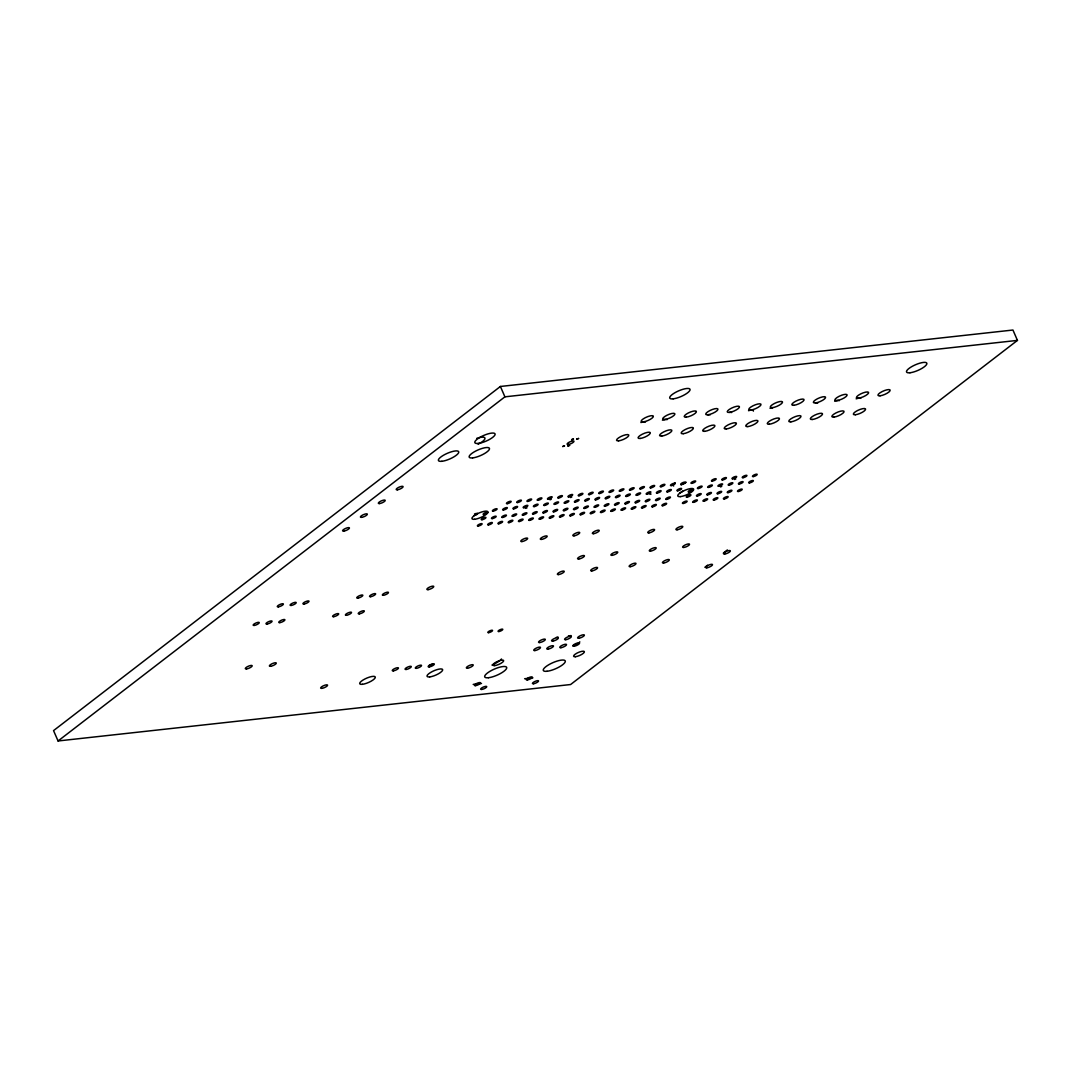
<?xml version="1.0" encoding="UTF-8"?>
<svg xmlns="http://www.w3.org/2000/svg" width="1071" height="1071" viewBox="0 0 1071 1071"><rect width="100%" height="100%" fill="white"/><g stroke="black" fill="none" stroke-linecap="round" stroke-linejoin="round"><path stroke-width="1.5" d="M500.398 386.47L53.55 730.609L58.062 740.971L570.602 684.53L1017.45 340.391L1012.938 330.029L500.398 386.47L504.91 396.832L1017.45 340.391M58.062 740.971L504.91 396.832M704.905 567.255L707.543 565.22M723.407 552.997L727.383 549.945M473.195 684.396L481.495 683.472M524.616 678.733L532.916 677.809M686.23 482.245A8.648 2.41 -23.5 0 1 681.036 484.868M673.646 486.033A8.648 2.41 -23.5 0 1 675.172 482.86M501.509 658.986A11.955 3.333 -23.5 0 1 491.95 665.064M856.157 398.84A6.627 1.847 -23.5 0 1 860.763 398.332M834.63 401.21A6.627 1.847 -23.5 0 1 839.236 400.701M815.941 402.924A6.627 1.847 -23.5 0 1 817.708 403.084M770.049 408.332A6.627 1.847 -23.5 0 1 772.887 407.663M748.522 410.702A6.627 1.847 -23.5 0 1 753.355 411.144M729.833 412.402A6.627 1.847 -23.5 0 1 731.6 412.563M708.306 414.772A6.627 1.847 -23.5 0 1 710.086 414.932M662.414 420.18A6.627 1.847 -23.5 0 1 667.032 419.671M640.886 422.55A6.627 1.847 -23.5 0 1 645.505 422.041M476.769 438.334A11.031 3.079 -23.5 0 1 484.976 438.133A11.031 3.079 -23.5 0 1 478.121 444.224M432.885 663.98A8.461 2.356 -23.5 0 1 428.842 665.667M734.559 479.487A2.57 0.723 -23.5 0 1 735.777 478.978M720.488 486.944A2.57 0.723 -23.5 0 1 721.72 486.421M682.602 491.107A2.57 0.723 -23.5 0 1 679.804 492.834M649.963 494.333A2.57 0.723 -23.5 0 1 651.074 494.066M570.535 497.56A2.57 0.723 -23.5 0 1 571.767 497.038M550.039 499.809A2.57 0.723 -23.5 0 1 551.27 499.3M525.727 508.39A2.57 0.723 -23.5 0 1 526.959 507.882M476.809 513.263A2.57 0.723 -23.5 0 1 477.037 514.267A2.57 0.723 -23.5 0 1 473.677 515.673M474.48 514.026A2.57 0.723 -23.5 0 1 475.698 513.518M570.99 635.531A3.682 1.031 -23.5 0 1 568.433 635.813M557.978 636.964A3.682 1.031 -23.5 0 1 556.398 637.325M579.813 641.824A5.891 1.647 -23.5 0 1 573.427 645.759M562.744 446.5L564.497 445.924L562.744 446.5M571.673 439.619L573.44 439.043L571.673 439.619M567.871 445.938L569.625 445.362L567.871 445.938M576.8 439.056L578.568 438.481L576.8 439.056M688.948 491.964A2.57 0.723 -23.5 0 0 692.843 489.983A2.57 0.723 -23.5 0 0 689.737 490.331A2.57 0.723 -23.5 0 0 688.948 491.964M483.931 514.535A2.57 0.723 -23.5 0 0 487.827 512.567A2.57 0.723 -23.5 0 0 484.721 512.902A2.57 0.723 -23.5 0 0 483.931 514.535M673.19 398.84A11.045 3.079 -23.5 0 0 689.898 390.353A11.045 3.079 -23.5 0 0 676.591 391.825A11.045 3.079 -23.5 0 0 673.19 398.84M909.975 372.762A11.045 3.079 -23.5 0 0 926.696 364.287A11.045 3.079 -23.5 0 0 913.376 365.747A11.045 3.079 -23.5 0 0 909.975 372.762M680.46 496.609A8.648 2.41 -23.5 0 0 693.553 489.969A8.648 2.41 -23.5 0 0 683.124 491.12A8.648 2.41 -23.5 0 0 680.46 496.609M474.681 519.274A8.648 2.41 -23.5 0 0 487.774 512.634A8.648 2.41 -23.5 0 0 477.331 513.785A8.648 2.41 -23.5 0 0 474.681 519.274M547.027 671.276A11.955 3.333 -23.5 0 0 565.127 662.092A11.955 3.333 -23.5 0 0 550.708 663.685A11.955 3.333 -23.5 0 0 547.027 671.276M488.443 677.729A11.955 3.333 -23.5 0 0 506.543 668.545A11.955 3.333 -23.5 0 0 492.125 670.138A11.955 3.333 -23.5 0 0 488.443 677.729M488.604 632.653A2.57 0.723 -23.5 0 0 492.513 630.685A2.57 0.723 -23.5 0 0 489.407 631.02A2.57 0.723 -23.5 0 0 488.604 632.653M498.858 631.529A2.57 0.723 -23.5 0 0 502.754 629.547A2.57 0.723 -23.5 0 0 499.648 629.895A2.57 0.723 -23.5 0 0 498.858 631.529M467.518 668.184A3.735 1.044 -23.5 0 0 473.181 665.319A3.735 1.044 -23.5 0 0 468.67 665.814A3.735 1.044 -23.5 0 0 467.518 668.184M321.849 688.358A3.735 1.044 -23.5 0 0 327.512 685.48A3.735 1.044 -23.5 0 0 323 685.976A3.735 1.044 -23.5 0 0 321.849 688.358M428.052 589.652A3.735 1.044 -23.5 0 0 433.701 586.788A3.735 1.044 -23.5 0 0 429.19 587.283A3.735 1.044 -23.5 0 0 428.052 589.652M677.086 529.784A3.735 1.044 -23.5 0 0 682.749 526.919A3.735 1.044 -23.5 0 0 678.238 527.414A3.735 1.044 -23.5 0 0 677.086 529.784M648.906 532.889A3.735 1.044 -23.5 0 0 654.555 530.025A3.735 1.044 -23.5 0 0 650.057 530.52A3.735 1.044 -23.5 0 0 648.906 532.889M246.491 668.933A3.735 1.044 -23.5 0 0 252.14 666.055A3.735 1.044 -23.5 0 0 247.629 666.564A3.735 1.044 -23.5 0 0 246.491 668.933M270.575 666.282A3.735 1.044 -23.5 0 0 276.238 663.404A3.735 1.044 -23.5 0 0 271.726 663.9A3.735 1.044 -23.5 0 0 270.575 666.282M397.368 489.808A3.735 1.044 -23.5 0 0 403.031 486.944A3.735 1.044 -23.5 0 0 398.519 487.439A3.735 1.044 -23.5 0 0 397.368 489.808M379.495 503.571A3.735 1.044 -23.5 0 0 385.158 500.706A3.735 1.044 -23.5 0 0 380.647 501.201A3.735 1.044 -23.5 0 0 379.495 503.571M361.623 517.347A3.735 1.044 -23.5 0 0 367.286 514.468A3.735 1.044 -23.5 0 0 362.774 514.964A3.735 1.044 -23.5 0 0 361.623 517.347M343.751 531.109A3.735 1.044 -23.5 0 0 349.4 528.231A3.735 1.044 -23.5 0 0 344.902 528.739A3.735 1.044 -23.5 0 0 343.751 531.109M724.665 554.042A3.735 1.044 -23.5 0 0 730.315 551.177A3.735 1.044 -23.5 0 0 725.817 551.672A3.735 1.044 -23.5 0 0 724.665 554.042M706.793 567.804A3.735 1.044 -23.5 0 0 712.443 564.939A3.735 1.044 -23.5 0 0 707.931 565.434A3.735 1.044 -23.5 0 0 706.793 567.804M593.548 533.679A3.735 1.044 -23.5 0 0 599.198 530.814A3.735 1.044 -23.5 0 0 594.686 531.31A3.735 1.044 -23.5 0 0 593.548 533.679M574.016 535.835A3.735 1.044 -23.5 0 0 579.679 532.956A3.735 1.044 -23.5 0 0 575.167 533.452A3.735 1.044 -23.5 0 0 574.016 535.835M521.938 541.565A3.735 1.044 -23.5 0 0 527.601 538.7A3.735 1.044 -23.5 0 0 523.09 539.195A3.735 1.044 -23.5 0 0 521.938 541.565M541.471 539.409A3.735 1.044 -23.5 0 0 547.134 536.544A3.735 1.044 -23.5 0 0 542.622 537.04A3.735 1.044 -23.5 0 0 541.471 539.409M880.041 395.815A6.627 1.847 -23.5 0 0 890.068 390.728A6.627 1.847 -23.5 0 0 882.076 391.611A6.627 1.847 -23.5 0 0 880.041 395.815M858.514 398.184A6.627 1.847 -23.5 0 0 868.541 393.097A6.627 1.847 -23.5 0 0 860.548 393.981A6.627 1.847 -23.5 0 0 858.514 398.184M836.987 400.554A6.627 1.847 -23.5 0 0 847.014 395.467A6.627 1.847 -23.5 0 0 839.021 396.35A6.627 1.847 -23.5 0 0 836.987 400.554M815.459 402.924A6.627 1.847 -23.5 0 0 825.487 397.836A6.627 1.847 -23.5 0 0 817.494 398.72A6.627 1.847 -23.5 0 0 815.459 402.924M793.932 405.293A6.627 1.847 -23.5 0 0 803.96 400.206A6.627 1.847 -23.5 0 0 795.967 401.09A6.627 1.847 -23.5 0 0 793.932 405.293M772.405 407.663A6.627 1.847 -23.5 0 0 782.432 402.576A6.627 1.847 -23.5 0 0 774.44 403.459A6.627 1.847 -23.5 0 0 772.405 407.663M750.878 410.032A6.627 1.847 -23.5 0 0 760.905 404.958A6.627 1.847 -23.5 0 0 752.926 405.829A6.627 1.847 -23.5 0 0 750.878 410.032M729.351 412.415A6.627 1.847 -23.5 0 0 739.378 407.328A6.627 1.847 -23.5 0 0 731.399 408.198A6.627 1.847 -23.5 0 0 729.351 412.415M707.824 414.785A6.627 1.847 -23.5 0 0 717.851 409.698A6.627 1.847 -23.5 0 0 709.872 410.568A6.627 1.847 -23.5 0 0 707.824 414.785M686.297 417.155A6.627 1.847 -23.5 0 0 696.324 412.067A6.627 1.847 -23.5 0 0 688.345 412.951A6.627 1.847 -23.5 0 0 686.297 417.155M664.77 419.524A6.627 1.847 -23.5 0 0 674.797 414.437A6.627 1.847 -23.5 0 0 666.818 415.32A6.627 1.847 -23.5 0 0 664.77 419.524M643.256 421.894A6.627 1.847 -23.5 0 0 653.283 416.806A6.627 1.847 -23.5 0 0 645.291 417.69A6.627 1.847 -23.5 0 0 643.256 421.894M855.461 414.745A6.627 1.847 -23.5 0 0 865.488 409.658A6.627 1.847 -23.5 0 0 857.496 410.541A6.627 1.847 -23.5 0 0 855.461 414.745M833.934 417.114A6.627 1.847 -23.5 0 0 843.961 412.027A6.627 1.847 -23.5 0 0 835.982 412.911A6.627 1.847 -23.5 0 0 833.934 417.114M812.407 419.484A6.627 1.847 -23.5 0 0 822.434 414.397A6.627 1.847 -23.5 0 0 814.455 415.28A6.627 1.847 -23.5 0 0 812.407 419.484M790.88 421.854A6.627 1.847 -23.5 0 0 800.907 416.766A6.627 1.847 -23.5 0 0 792.928 417.65A6.627 1.847 -23.5 0 0 790.88 421.854M769.353 424.223A6.627 1.847 -23.5 0 0 779.38 419.136A6.627 1.847 -23.5 0 0 771.401 420.019A6.627 1.847 -23.5 0 0 769.353 424.223M747.826 426.593A6.627 1.847 -23.5 0 0 757.853 421.505A6.627 1.847 -23.5 0 0 749.874 422.389A6.627 1.847 -23.5 0 0 747.826 426.593M726.312 428.962A6.627 1.847 -23.5 0 0 736.339 423.875A6.627 1.847 -23.5 0 0 728.347 424.759A6.627 1.847 -23.5 0 0 726.312 428.962M704.785 431.332A6.627 1.847 -23.5 0 0 714.812 426.245A6.627 1.847 -23.5 0 0 706.82 427.128A6.627 1.847 -23.5 0 0 704.785 431.332M683.258 433.701A6.627 1.847 -23.5 0 0 693.285 428.628A6.627 1.847 -23.5 0 0 685.293 429.498A6.627 1.847 -23.5 0 0 683.258 433.701M661.731 436.084A6.627 1.847 -23.5 0 0 671.758 430.997A6.627 1.847 -23.5 0 0 663.766 431.867A6.627 1.847 -23.5 0 0 661.731 436.084M640.204 438.454A6.627 1.847 -23.5 0 0 650.231 433.367A6.627 1.847 -23.5 0 0 642.239 434.237A6.627 1.847 -23.5 0 0 640.204 438.454M618.677 440.824A6.627 1.847 -23.5 0 0 628.704 435.736A6.627 1.847 -23.5 0 0 620.711 436.607A6.627 1.847 -23.5 0 0 618.677 440.824M441.868 461.293A11.031 3.079 -23.5 0 0 458.575 452.819A11.031 3.079 -23.5 0 0 445.268 454.278A11.031 3.079 -23.5 0 0 441.868 461.293M478.242 443.421A11.031 3.079 -23.5 0 0 494.949 434.946A11.031 3.079 -23.5 0 0 481.642 436.419A11.031 3.079 -23.5 0 0 478.242 443.421M472.619 457.906A11.031 3.079 -23.5 0 0 489.327 449.432A11.031 3.079 -23.5 0 0 476.019 450.891A11.031 3.079 -23.5 0 0 472.619 457.906M406.11 669.469A3.387 0.951 -23.5 0 0 411.237 666.872A3.387 0.951 -23.5 0 0 407.154 667.313A3.387 0.951 -23.5 0 0 406.11 669.469M416.365 668.344A3.387 0.951 -23.5 0 0 421.492 665.734A3.387 0.951 -23.5 0 0 417.409 666.189A3.387 0.951 -23.5 0 0 416.365 668.344M393.298 670.874A3.387 0.951 -23.5 0 0 398.425 668.277A3.387 0.951 -23.5 0 0 394.342 668.732A3.387 0.951 -23.5 0 0 393.298 670.874M362.373 684.315A8.461 2.356 -23.5 0 0 375.185 677.809A8.461 2.356 -23.5 0 0 364.983 678.934A8.461 2.356 -23.5 0 0 362.373 684.315M429.725 676.899A8.461 2.356 -23.5 0 0 442.537 670.392A8.461 2.356 -23.5 0 0 432.323 671.517A8.461 2.356 -23.5 0 0 429.725 676.899M429.176 666.925A3.387 0.951 -23.5 0 0 434.304 664.328A3.387 0.951 -23.5 0 0 430.221 664.783A3.387 0.951 -23.5 0 0 429.176 666.925M303.95 604.031A3.307 0.924 -23.5 0 0 308.97 601.487A3.307 0.924 -23.5 0 0 304.981 601.929A3.307 0.924 -23.5 0 0 303.95 604.031M291.138 605.45A3.307 0.924 -23.5 0 0 296.158 602.906A3.307 0.924 -23.5 0 0 292.155 603.348A3.307 0.924 -23.5 0 0 291.138 605.45M278.326 606.855A3.307 0.924 -23.5 0 0 283.346 604.312A3.307 0.924 -23.5 0 0 279.344 604.754A3.307 0.924 -23.5 0 0 278.326 606.855M279.826 622.626A3.307 0.924 -23.5 0 0 284.846 620.082A3.307 0.924 -23.5 0 0 280.843 620.511A3.307 0.924 -23.5 0 0 279.826 622.626M267.014 624.032A3.307 0.924 -23.5 0 0 272.021 621.488A3.307 0.924 -23.5 0 0 268.031 621.93A3.307 0.924 -23.5 0 0 267.014 624.032M254.202 625.437A3.307 0.924 -23.5 0 0 259.209 622.894A3.307 0.924 -23.5 0 0 255.219 623.335A3.307 0.924 -23.5 0 0 254.202 625.437M383.405 595.289A3.307 0.924 -23.5 0 0 388.412 592.745A3.307 0.924 -23.5 0 0 384.422 593.187A3.307 0.924 -23.5 0 0 383.405 595.289M370.579 596.694A3.307 0.924 -23.5 0 0 375.6 594.151A3.307 0.924 -23.5 0 0 371.61 594.592A3.307 0.924 -23.5 0 0 370.579 596.694M357.768 598.113A3.307 0.924 -23.5 0 0 362.788 595.57A3.307 0.924 -23.5 0 0 358.785 596.012A3.307 0.924 -23.5 0 0 357.768 598.113M359.267 613.87A3.307 0.924 -23.5 0 0 364.287 611.327A3.307 0.924 -23.5 0 0 360.284 611.769A3.307 0.924 -23.5 0 0 359.267 613.87M346.455 615.276A3.307 0.924 -23.5 0 0 351.475 612.732A3.307 0.924 -23.5 0 0 347.473 613.174A3.307 0.924 -23.5 0 0 346.455 615.276M333.643 616.695A3.307 0.924 -23.5 0 0 338.65 614.152A3.307 0.924 -23.5 0 0 334.661 614.593A3.307 0.924 -23.5 0 0 333.643 616.695M683.807 547.455A3.735 1.044 -23.5 0 0 689.47 544.577A3.735 1.044 -23.5 0 0 684.958 545.072A3.735 1.044 -23.5 0 0 683.807 547.455M650.485 551.123A3.735 1.044 -23.5 0 0 656.148 548.245A3.735 1.044 -23.5 0 0 651.637 548.74A3.735 1.044 -23.5 0 0 650.485 551.123M663.605 563.011A3.735 1.044 -23.5 0 0 669.268 560.146A3.735 1.044 -23.5 0 0 664.756 560.642A3.735 1.044 -23.5 0 0 663.605 563.011M630.284 566.679A3.735 1.044 -23.5 0 0 635.946 563.815A3.735 1.044 -23.5 0 0 631.435 564.31A3.735 1.044 -23.5 0 0 630.284 566.679M612.063 555.354A3.735 1.044 -23.5 0 0 617.713 552.475A3.735 1.044 -23.5 0 0 613.201 552.984A3.735 1.044 -23.5 0 0 612.063 555.354M578.728 559.022A3.735 1.044 -23.5 0 0 584.391 556.157A3.735 1.044 -23.5 0 0 579.88 556.652A3.735 1.044 -23.5 0 0 578.728 559.022M591.848 570.91A3.735 1.044 -23.5 0 0 597.511 568.045A3.735 1.044 -23.5 0 0 592.999 568.54A3.735 1.044 -23.5 0 0 591.848 570.91M558.527 574.578A3.735 1.044 -23.5 0 0 564.189 571.713A3.735 1.044 -23.5 0 0 559.678 572.209A3.735 1.044 -23.5 0 0 558.527 574.578M749.446 482.901A2.57 0.723 -23.5 0 0 753.341 480.919A2.57 0.723 -23.5 0 0 750.236 481.267A2.57 0.723 -23.5 0 0 749.446 482.901M753.248 476.582A2.57 0.723 -23.5 0 0 757.157 474.6A2.57 0.723 -23.5 0 0 754.051 474.948A2.57 0.723 -23.5 0 0 753.248 476.582M739.191 484.025A2.57 0.723 -23.5 0 0 743.087 482.044A2.57 0.723 -23.5 0 0 739.981 482.392A2.57 0.723 -23.5 0 0 739.191 484.025M743.006 477.706A2.57 0.723 -23.5 0 0 746.902 475.725A2.57 0.723 -23.5 0 0 743.796 476.073A2.57 0.723 -23.5 0 0 743.006 477.706M728.936 485.15A2.57 0.723 -23.5 0 0 732.845 483.182A2.57 0.723 -23.5 0 0 729.739 483.516A2.57 0.723 -23.5 0 0 728.936 485.15M732.751 478.831A2.57 0.723 -23.5 0 0 736.647 476.863A2.57 0.723 -23.5 0 0 733.541 477.197A2.57 0.723 -23.5 0 0 732.751 478.831M718.695 486.288A2.57 0.723 -23.5 0 0 722.59 484.306A2.57 0.723 -23.5 0 0 719.484 484.654A2.57 0.723 -23.5 0 0 718.695 486.288M722.497 479.969A2.57 0.723 -23.5 0 0 726.406 477.987A2.57 0.723 -23.5 0 0 723.3 478.335A2.57 0.723 -23.5 0 0 722.497 479.969M708.44 487.412A2.57 0.723 -23.5 0 0 712.335 485.431A2.57 0.723 -23.5 0 0 709.23 485.779A2.57 0.723 -23.5 0 0 708.44 487.412M712.255 481.093A2.57 0.723 -23.5 0 0 716.151 479.112A2.57 0.723 -23.5 0 0 713.045 479.46A2.57 0.723 -23.5 0 0 712.255 481.093M698.185 488.537A2.57 0.723 -23.5 0 0 702.094 486.569A2.57 0.723 -23.5 0 0 698.975 486.903A2.57 0.723 -23.5 0 0 698.185 488.537M691.746 483.356A2.57 0.723 -23.5 0 0 695.655 481.374A2.57 0.723 -23.5 0 0 692.535 481.722A2.57 0.723 -23.5 0 0 691.746 483.356M677.689 490.799A2.57 0.723 -23.5 0 0 681.584 488.818A2.57 0.723 -23.5 0 0 678.479 489.166A2.57 0.723 -23.5 0 0 677.689 490.799M681.504 484.48A2.57 0.723 -23.5 0 0 685.4 482.499A2.57 0.723 -23.5 0 0 682.294 482.847A2.57 0.723 -23.5 0 0 681.504 484.48M667.434 491.924A2.57 0.723 -23.5 0 0 671.33 489.956A2.57 0.723 -23.5 0 0 668.224 490.29A2.57 0.723 -23.5 0 0 667.434 491.924M671.249 485.605A2.57 0.723 -23.5 0 0 675.145 483.637A2.57 0.723 -23.5 0 0 672.039 483.972A2.57 0.723 -23.5 0 0 671.249 485.605M657.179 493.062A2.57 0.723 -23.5 0 0 661.088 491.08A2.57 0.723 -23.5 0 0 657.982 491.415A2.57 0.723 -23.5 0 0 657.179 493.062M660.994 486.743A2.57 0.723 -23.5 0 0 664.89 484.761A2.57 0.723 -23.5 0 0 661.784 485.096A2.57 0.723 -23.5 0 0 660.994 486.743M646.938 494.186A2.57 0.723 -23.5 0 0 650.833 492.205A2.57 0.723 -23.5 0 0 647.727 492.553A2.57 0.723 -23.5 0 0 646.938 494.186M650.753 487.867A2.57 0.723 -23.5 0 0 654.649 485.886A2.57 0.723 -23.5 0 0 651.543 486.234A2.57 0.723 -23.5 0 0 650.753 487.867M636.683 495.311A2.57 0.723 -23.5 0 0 640.578 493.343A2.57 0.723 -23.5 0 0 637.473 493.677A2.57 0.723 -23.5 0 0 636.683 495.311M640.498 488.992A2.57 0.723 -23.5 0 0 644.394 487.024A2.57 0.723 -23.5 0 0 641.288 487.359A2.57 0.723 -23.5 0 0 640.498 488.992M626.428 496.449A2.57 0.723 -23.5 0 0 630.337 494.467A2.57 0.723 -23.5 0 0 627.231 494.802A2.57 0.723 -23.5 0 0 626.428 496.449M630.243 490.13A2.57 0.723 -23.5 0 0 634.139 488.148A2.57 0.723 -23.5 0 0 631.033 488.483A2.57 0.723 -23.5 0 0 630.243 490.13M616.186 497.573A2.57 0.723 -23.5 0 0 620.082 495.592A2.57 0.723 -23.5 0 0 616.976 495.94A2.57 0.723 -23.5 0 0 616.186 497.573M619.989 491.254A2.57 0.723 -23.5 0 0 623.898 489.273A2.57 0.723 -23.5 0 0 620.792 489.621A2.57 0.723 -23.5 0 0 619.989 491.254M605.932 498.698A2.57 0.723 -23.5 0 0 609.827 496.716A2.57 0.723 -23.5 0 0 606.721 497.064A2.57 0.723 -23.5 0 0 605.932 498.698M609.747 492.379A2.57 0.723 -23.5 0 0 613.643 490.411A2.57 0.723 -23.5 0 0 610.537 490.746A2.57 0.723 -23.5 0 0 609.747 492.379M595.677 499.836A2.57 0.723 -23.5 0 0 599.586 497.854A2.57 0.723 -23.5 0 0 596.48 498.189A2.57 0.723 -23.5 0 0 595.677 499.836M599.492 493.517A2.57 0.723 -23.5 0 0 603.388 491.535A2.57 0.723 -23.5 0 0 600.282 491.87A2.57 0.723 -23.5 0 0 599.492 493.517M585.435 500.96A2.57 0.723 -23.5 0 0 589.331 498.979A2.57 0.723 -23.5 0 0 586.225 499.327A2.57 0.723 -23.5 0 0 585.435 500.96M589.237 494.641A2.57 0.723 -23.5 0 0 593.147 492.66A2.57 0.723 -23.5 0 0 590.041 493.008A2.57 0.723 -23.5 0 0 589.237 494.641M575.181 502.085A2.57 0.723 -23.5 0 0 579.076 500.103A2.57 0.723 -23.5 0 0 575.97 500.452A2.57 0.723 -23.5 0 0 575.181 502.085M578.996 495.766A2.57 0.723 -23.5 0 0 582.892 493.785A2.57 0.723 -23.5 0 0 579.786 494.133A2.57 0.723 -23.5 0 0 578.996 495.766M564.926 503.223A2.57 0.723 -23.5 0 0 568.835 501.241A2.57 0.723 -23.5 0 0 565.716 501.576A2.57 0.723 -23.5 0 0 564.926 503.223M568.741 496.904A2.57 0.723 -23.5 0 0 572.637 494.922A2.57 0.723 -23.5 0 0 569.531 495.257A2.57 0.723 -23.5 0 0 568.741 496.904M554.684 504.347A2.57 0.723 -23.5 0 0 558.58 502.366A2.57 0.723 -23.5 0 0 555.474 502.714A2.57 0.723 -23.5 0 0 554.684 504.347M558.486 498.028A2.57 0.723 -23.5 0 0 562.395 496.047A2.57 0.723 -23.5 0 0 559.276 496.395A2.57 0.723 -23.5 0 0 558.486 498.028M544.429 505.472A2.57 0.723 -23.5 0 0 548.325 503.49A2.57 0.723 -23.5 0 0 545.219 503.839A2.57 0.723 -23.5 0 0 544.429 505.472M548.245 499.153A2.57 0.723 -23.5 0 0 552.141 497.172A2.57 0.723 -23.5 0 0 549.035 497.52A2.57 0.723 -23.5 0 0 548.245 499.153M534.175 506.596A2.57 0.723 -23.5 0 0 538.07 504.628A2.57 0.723 -23.5 0 0 534.965 504.963A2.57 0.723 -23.5 0 0 534.175 506.596M537.99 500.291A2.57 0.723 -23.5 0 0 541.886 498.31A2.57 0.723 -23.5 0 0 538.78 498.644A2.57 0.723 -23.5 0 0 537.99 500.291M523.92 507.734A2.57 0.723 -23.5 0 0 527.829 505.753A2.57 0.723 -23.5 0 0 524.723 506.101A2.57 0.723 -23.5 0 0 523.92 507.734M527.735 501.415A2.57 0.723 -23.5 0 0 531.631 499.434A2.57 0.723 -23.5 0 0 528.525 499.782A2.57 0.723 -23.5 0 0 527.735 501.415M513.678 508.859A2.57 0.723 -23.5 0 0 517.574 506.878A2.57 0.723 -23.5 0 0 514.468 507.226A2.57 0.723 -23.5 0 0 513.678 508.859M517.48 502.54A2.57 0.723 -23.5 0 0 521.39 500.559A2.57 0.723 -23.5 0 0 518.284 500.907A2.57 0.723 -23.5 0 0 517.48 502.54M503.424 509.983A2.57 0.723 -23.5 0 0 507.319 508.015A2.57 0.723 -23.5 0 0 504.213 508.35A2.57 0.723 -23.5 0 0 503.424 509.983M507.239 503.665A2.57 0.723 -23.5 0 0 511.135 501.697A2.57 0.723 -23.5 0 0 508.029 502.031A2.57 0.723 -23.5 0 0 507.239 503.665M493.169 511.121A2.57 0.723 -23.5 0 0 497.078 509.14A2.57 0.723 -23.5 0 0 493.972 509.488A2.57 0.723 -23.5 0 0 493.169 511.121M738.267 491.495A2.57 0.723 -23.5 0 0 742.176 489.527A2.57 0.723 -23.5 0 0 739.057 489.862A2.57 0.723 -23.5 0 0 738.267 491.495M724.21 498.952A2.57 0.723 -23.5 0 0 728.106 496.971A2.57 0.723 -23.5 0 0 725 497.305A2.57 0.723 -23.5 0 0 724.21 498.952M728.026 492.633A2.57 0.723 -23.5 0 0 731.921 490.652A2.57 0.723 -23.5 0 0 728.816 491A2.57 0.723 -23.5 0 0 728.026 492.633M713.955 500.077A2.57 0.723 -23.5 0 0 717.851 498.095A2.57 0.723 -23.5 0 0 714.745 498.443A2.57 0.723 -23.5 0 0 713.955 500.077M717.771 493.758A2.57 0.723 -23.5 0 0 721.667 491.776A2.57 0.723 -23.5 0 0 718.561 492.125A2.57 0.723 -23.5 0 0 717.771 493.758M703.701 501.201A2.57 0.723 -23.5 0 0 707.61 499.233A2.57 0.723 -23.5 0 0 704.504 499.568A2.57 0.723 -23.5 0 0 703.701 501.201M707.516 494.882A2.57 0.723 -23.5 0 0 711.412 492.914A2.57 0.723 -23.5 0 0 708.306 493.249A2.57 0.723 -23.5 0 0 707.516 494.882M693.459 502.339A2.57 0.723 -23.5 0 0 697.355 500.358A2.57 0.723 -23.5 0 0 694.249 500.693A2.57 0.723 -23.5 0 0 693.459 502.339M697.275 496.02A2.57 0.723 -23.5 0 0 701.17 494.039A2.57 0.723 -23.5 0 0 698.064 494.374A2.57 0.723 -23.5 0 0 697.275 496.02M683.204 503.464A2.57 0.723 -23.5 0 0 687.1 501.482A2.57 0.723 -23.5 0 0 683.994 501.83A2.57 0.723 -23.5 0 0 683.204 503.464M687.02 497.145A2.57 0.723 -23.5 0 0 690.915 495.163A2.57 0.723 -23.5 0 0 687.81 495.512A2.57 0.723 -23.5 0 0 687.02 497.145M662.708 505.726A2.57 0.723 -23.5 0 0 666.604 503.745A2.57 0.723 -23.5 0 0 663.498 504.08A2.57 0.723 -23.5 0 0 662.708 505.726M666.51 499.407A2.57 0.723 -23.5 0 0 670.419 497.426A2.57 0.723 -23.5 0 0 667.313 497.761A2.57 0.723 -23.5 0 0 666.51 499.407M652.453 506.851A2.57 0.723 -23.5 0 0 656.349 504.869A2.57 0.723 -23.5 0 0 653.243 505.217A2.57 0.723 -23.5 0 0 652.453 506.851M656.269 500.532A2.57 0.723 -23.5 0 0 660.164 498.55A2.57 0.723 -23.5 0 0 657.059 498.899A2.57 0.723 -23.5 0 0 656.269 500.532M642.198 507.975A2.57 0.723 -23.5 0 0 646.108 505.994A2.57 0.723 -23.5 0 0 643.002 506.342A2.57 0.723 -23.5 0 0 642.198 507.975M646.014 501.656A2.57 0.723 -23.5 0 0 649.91 499.688A2.57 0.723 -23.5 0 0 646.804 500.023A2.57 0.723 -23.5 0 0 646.014 501.656M631.957 509.113A2.57 0.723 -23.5 0 0 635.853 507.132A2.57 0.723 -23.5 0 0 632.747 507.467A2.57 0.723 -23.5 0 0 631.957 509.113M635.759 502.794A2.57 0.723 -23.5 0 0 639.668 500.813A2.57 0.723 -23.5 0 0 636.562 501.148A2.57 0.723 -23.5 0 0 635.759 502.794M621.702 510.238A2.57 0.723 -23.5 0 0 625.598 508.256A2.57 0.723 -23.5 0 0 622.492 508.605A2.57 0.723 -23.5 0 0 621.702 510.238M625.518 503.919A2.57 0.723 -23.5 0 0 629.413 501.938A2.57 0.723 -23.5 0 0 626.307 502.286A2.57 0.723 -23.5 0 0 625.518 503.919M611.447 511.362A2.57 0.723 -23.5 0 0 615.356 509.381A2.57 0.723 -23.5 0 0 612.237 509.729A2.57 0.723 -23.5 0 0 611.447 511.362M615.263 505.043A2.57 0.723 -23.5 0 0 619.158 503.062A2.57 0.723 -23.5 0 0 616.053 503.41A2.57 0.723 -23.5 0 0 615.263 505.043M601.206 512.5A2.57 0.723 -23.5 0 0 605.102 510.519A2.57 0.723 -23.5 0 0 601.996 510.854A2.57 0.723 -23.5 0 0 601.206 512.5M605.008 506.181A2.57 0.723 -23.5 0 0 608.917 504.2A2.57 0.723 -23.5 0 0 605.798 504.535A2.57 0.723 -23.5 0 0 605.008 506.181M590.951 513.625A2.57 0.723 -23.5 0 0 594.847 511.643A2.57 0.723 -23.5 0 0 591.741 511.992A2.57 0.723 -23.5 0 0 590.951 513.625M594.766 507.306A2.57 0.723 -23.5 0 0 598.662 505.325A2.57 0.723 -23.5 0 0 595.556 505.673A2.57 0.723 -23.5 0 0 594.766 507.306M580.696 514.749A2.57 0.723 -23.5 0 0 584.592 512.768A2.57 0.723 -23.5 0 0 581.486 513.116A2.57 0.723 -23.5 0 0 580.696 514.749M584.512 508.43A2.57 0.723 -23.5 0 0 588.407 506.449A2.57 0.723 -23.5 0 0 585.302 506.797A2.57 0.723 -23.5 0 0 584.512 508.43M570.441 515.874A2.57 0.723 -23.5 0 0 574.351 513.906A2.57 0.723 -23.5 0 0 571.245 514.241A2.57 0.723 -23.5 0 0 570.441 515.874M574.257 509.568A2.57 0.723 -23.5 0 0 578.153 507.587A2.57 0.723 -23.5 0 0 575.047 507.922A2.57 0.723 -23.5 0 0 574.257 509.568M560.2 517.012A2.57 0.723 -23.5 0 0 564.096 515.031A2.57 0.723 -23.5 0 0 560.99 515.379A2.57 0.723 -23.5 0 0 560.2 517.012M564.002 510.693A2.57 0.723 -23.5 0 0 567.911 508.712A2.57 0.723 -23.5 0 0 564.805 509.06A2.57 0.723 -23.5 0 0 564.002 510.693M549.945 518.136A2.57 0.723 -23.5 0 0 553.841 516.155A2.57 0.723 -23.5 0 0 550.735 516.503A2.57 0.723 -23.5 0 0 549.945 518.136M553.761 511.818A2.57 0.723 -23.5 0 0 557.656 509.836A2.57 0.723 -23.5 0 0 554.55 510.184A2.57 0.723 -23.5 0 0 553.761 511.818M539.69 519.261A2.57 0.723 -23.5 0 0 543.599 517.293A2.57 0.723 -23.5 0 0 540.494 517.628A2.57 0.723 -23.5 0 0 539.69 519.261M543.506 512.942A2.57 0.723 -23.5 0 0 547.401 510.974A2.57 0.723 -23.5 0 0 544.296 511.309A2.57 0.723 -23.5 0 0 543.506 512.942M529.449 520.399A2.57 0.723 -23.5 0 0 533.345 518.418A2.57 0.723 -23.5 0 0 530.239 518.766A2.57 0.723 -23.5 0 0 529.449 520.399M533.251 514.08A2.57 0.723 -23.5 0 0 537.16 512.099A2.57 0.723 -23.5 0 0 534.054 512.447A2.57 0.723 -23.5 0 0 533.251 514.08M519.194 521.523A2.57 0.723 -23.5 0 0 523.09 519.542A2.57 0.723 -23.5 0 0 519.984 519.89A2.57 0.723 -23.5 0 0 519.194 521.523M523.009 515.205A2.57 0.723 -23.5 0 0 526.905 513.223A2.57 0.723 -23.5 0 0 523.799 513.571A2.57 0.723 -23.5 0 0 523.009 515.205M508.939 522.648A2.57 0.723 -23.5 0 0 512.848 520.68A2.57 0.723 -23.5 0 0 509.729 521.015A2.57 0.723 -23.5 0 0 508.939 522.648M512.755 516.329A2.57 0.723 -23.5 0 0 516.65 514.361A2.57 0.723 -23.5 0 0 513.545 514.696A2.57 0.723 -23.5 0 0 512.755 516.329M498.698 523.786A2.57 0.723 -23.5 0 0 502.594 521.805A2.57 0.723 -23.5 0 0 499.488 522.153A2.57 0.723 -23.5 0 0 498.698 523.786M502.5 517.467A2.57 0.723 -23.5 0 0 506.409 515.486A2.57 0.723 -23.5 0 0 503.29 515.834A2.57 0.723 -23.5 0 0 502.5 517.467M488.443 524.91A2.57 0.723 -23.5 0 0 492.339 522.929A2.57 0.723 -23.5 0 0 489.233 523.277A2.57 0.723 -23.5 0 0 488.443 524.91M492.258 518.592A2.57 0.723 -23.5 0 0 496.154 516.61A2.57 0.723 -23.5 0 0 493.048 516.958A2.57 0.723 -23.5 0 0 492.258 518.592M478.188 526.035A2.57 0.723 -23.5 0 0 482.084 524.067A2.57 0.723 -23.5 0 0 478.978 524.402A2.57 0.723 -23.5 0 0 478.188 526.035M482.004 519.716A2.57 0.723 -23.5 0 0 485.899 517.748A2.57 0.723 -23.5 0 0 482.793 518.083A2.57 0.723 -23.5 0 0 482.004 519.716M573.922 646.268A3.682 1.031 -23.5 0 0 579.491 643.443A3.682 1.031 -23.5 0 0 575.047 643.939A3.682 1.031 -23.5 0 0 573.922 646.268M578.755 638.249A3.682 1.031 -23.5 0 0 584.338 635.424A3.682 1.031 -23.5 0 0 579.893 635.906A3.682 1.031 -23.5 0 0 578.755 638.249M560.896 647.701A3.682 1.031 -23.5 0 0 566.479 644.876A3.682 1.031 -23.5 0 0 562.034 645.371A3.682 1.031 -23.5 0 0 560.896 647.701M565.742 639.682A3.682 1.031 -23.5 0 0 571.312 636.857A3.682 1.031 -23.5 0 0 566.88 637.339A3.682 1.031 -23.5 0 0 565.742 639.682M547.883 649.133A3.682 1.031 -23.5 0 0 553.453 646.308A3.682 1.031 -23.5 0 0 549.021 646.804A3.682 1.031 -23.5 0 0 547.883 649.133M552.73 641.114A3.682 1.031 -23.5 0 0 558.299 638.289A3.682 1.031 -23.5 0 0 553.854 638.771A3.682 1.031 -23.5 0 0 552.73 641.114M534.871 650.566A3.682 1.031 -23.5 0 0 540.44 647.741A3.682 1.031 -23.5 0 0 535.995 648.236A3.682 1.031 -23.5 0 0 534.871 650.566M539.704 642.546A3.682 1.031 -23.5 0 0 545.273 639.722A3.682 1.031 -23.5 0 0 540.842 640.204A3.682 1.031 -23.5 0 0 539.704 642.546M475.484 685.641A3.28 0.91 -23.5 0 0 480.451 683.124A3.28 0.91 -23.5 0 0 476.488 683.566A3.28 0.91 -23.5 0 0 475.484 685.641M481.709 689.443A3.28 0.91 -23.5 0 0 486.676 686.926A3.28 0.91 -23.5 0 0 482.726 687.354A3.28 0.91 -23.5 0 0 481.709 689.443M527.307 679.938A3.28 0.91 -23.5 0 0 532.26 677.421A3.28 0.91 -23.5 0 0 528.311 677.863A3.28 0.91 -23.5 0 0 527.307 679.938M533.532 683.74A3.28 0.91 -23.5 0 0 538.485 681.223A3.28 0.91 -23.5 0 0 534.536 681.651A3.28 0.91 -23.5 0 0 533.532 683.74M575.408 656.724A5.891 1.647 -23.5 0 0 584.324 652.199A5.891 1.647 -23.5 0 0 577.229 652.989A5.891 1.647 -23.5 0 0 575.408 656.724M494.695 665.613A5.891 1.647 -23.5 0 0 503.598 661.088A5.891 1.647 -23.5 0 0 496.502 661.878A5.891 1.647 -23.5 0 0 494.695 665.613M568.286 444.452A3.735 1.044 -23.5 0 0 573.936 441.573A3.735 1.044 -23.5 0 0 569.437 442.069A3.735 1.044 -23.5 0 0 568.286 444.452"/></g></svg>
